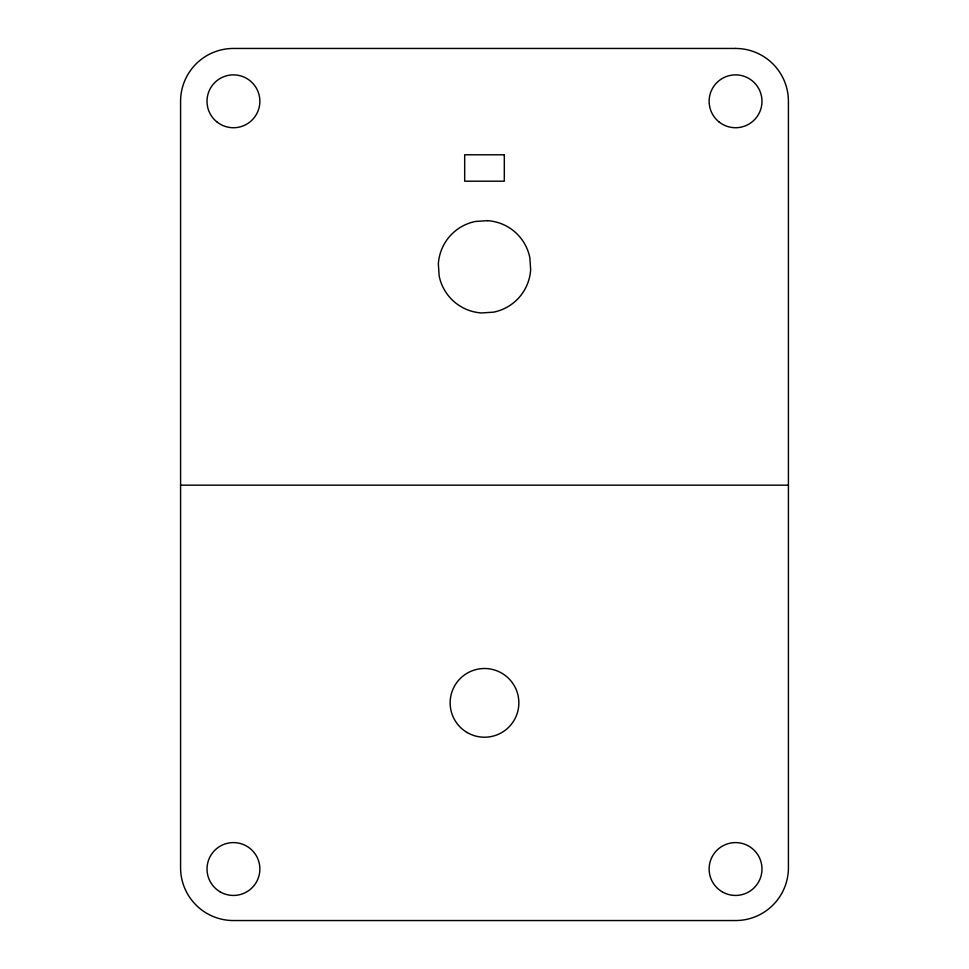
<?xml version="1.0" encoding="UTF-8"?>
<svg xmlns="http://www.w3.org/2000/svg" width="969" height="969" viewBox="0 0 969 969"><rect width="100%" height="100%" fill="white"/><g stroke="black" fill="none" stroke-linecap="round" stroke-linejoin="round"><path stroke-width="1.45" d="M180.585 485.166L788.415 485.166M487.443 220.653L475.404 221.465A46.246 46.246 0 0 0 438.351 263.859L439.151 275.911A46.246 46.246 0 0 0 481.557 312.963L493.596 312.151A46.246 46.246 0 0 0 530.649 269.745L529.849 257.706A46.246 46.246 0 0 0 487.443 220.653M735.556 48.45L233.444 48.45A52.859 52.859 0 0 0 180.585 101.309L180.585 869.011A52.871 52.871 0 0 0 233.444 920.55L735.556 920.55A52.871 52.871 0 0 0 788.415 869.011L788.415 101.309A52.859 52.859 0 0 0 735.556 48.45M504.316 154.786L464.684 154.786L464.684 181.203L504.316 181.203L504.316 154.786M220.229 891.904A26.429 26.429 0 0 0 259.874 869.011A26.429 26.429 0 0 0 220.229 846.131A26.429 26.429 0 0 0 220.229 891.904M217.286 122.227A26.429 26.429 0 0 0 259.631 104.834A26.429 26.429 0 0 0 223.403 76.854A26.429 26.429 0 0 0 217.286 122.227M719.119 121.997A26.429 26.429 0 0 0 761.695 105.185A26.429 26.429 0 0 0 725.854 76.721A26.429 26.429 0 0 0 719.119 121.997M722.341 891.904A26.429 26.429 0 0 0 761.985 869.011A26.429 26.429 0 0 0 722.341 846.131A26.429 26.429 0 0 0 722.341 891.904M467.155 732.516A34.351 34.351 0 0 0 518.851 703.046A34.351 34.351 0 0 0 467.494 673.007A34.351 34.351 0 0 0 467.155 732.516"/></g></svg>
